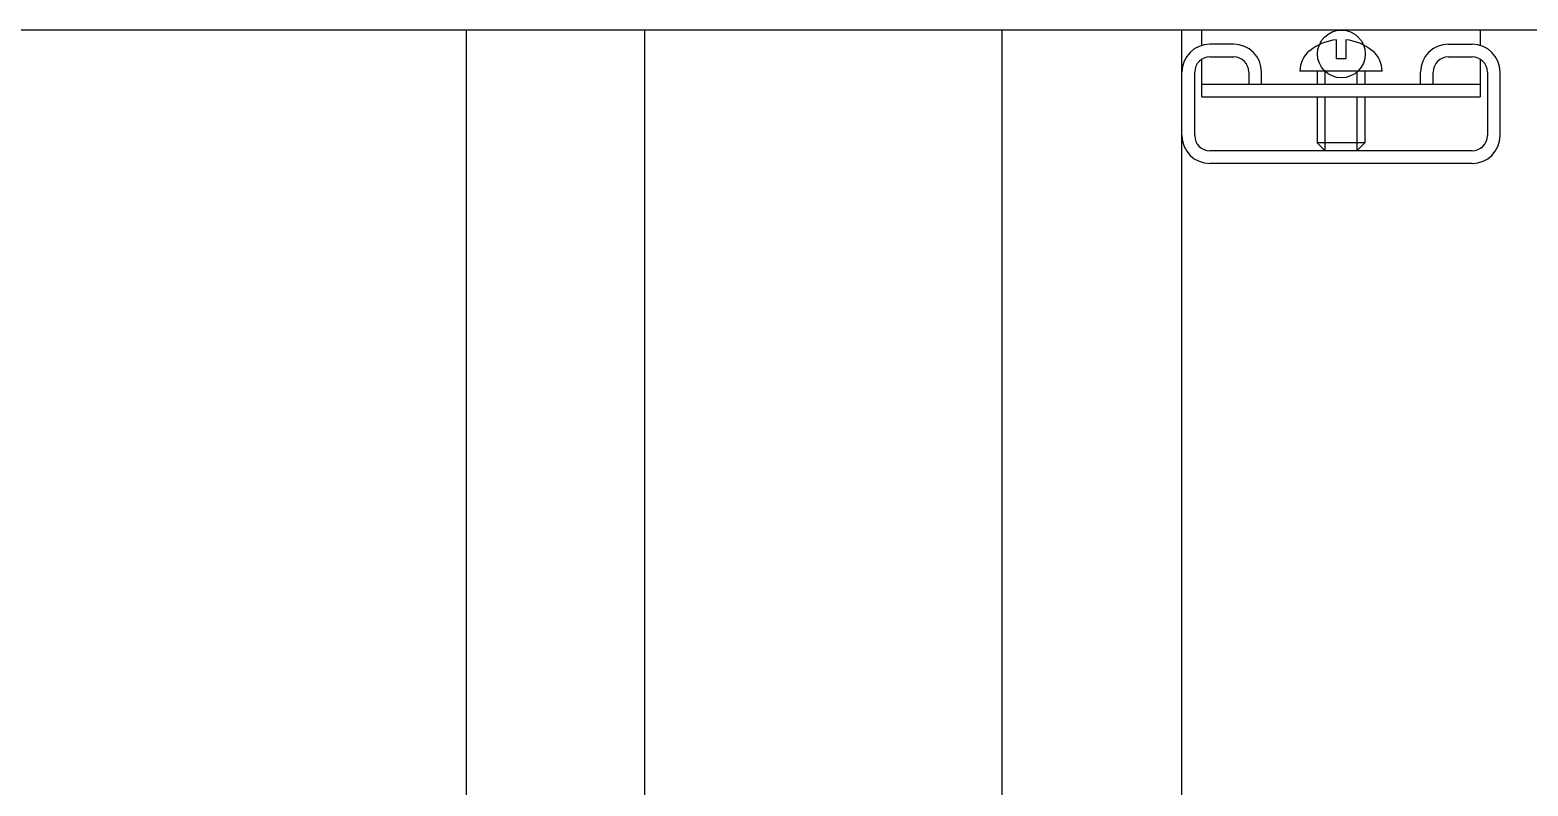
# Model space of a CAD drawing. Extents: x 443 to 1217, y -1921 to -677.
# Drawn here: x 558.48 to 578.87, y -1033.56 to -1023.27 of the extents above; entities that cross this region are included whole.
import ezdxf

# ---------------------------------------------------------------- set-up
doc = ezdxf.new("R2010")
doc.units = 0
doc.header["$MEASUREMENT"] = 0
for name, color, linetype in [('5', 7, 'CONTINUOUS'), ('6', 7, 'CONTINUOUS'), ('7', 7, 'CONTINUOUS')]:
    doc.layers.add(name, color=color, linetype=linetype)

msp = doc.modelspace()

# ---------------------------------------------------------------- linework, layer by layer
at = {"layer": '5', "linetype": 'Continuous'}
for p, q in [((564.424, -1040.417), (564.424, -1023.275)), ((571.715, -1040.414), (571.715, -1023.275)), ((574.163, -1040.417), (574.163, -1023.278))]:
    msp.add_line(p, q, dxfattribs=at)
at = {"layer": '5', "color": 7, "linetype": 'Continuous'}
msp.add_line((566.851, -1040.406), (566.851, -1023.275), dxfattribs=at)
at = {"layer": '6', "color": 3, "linetype": 'Continuous'}
for p, q in [((574.434, -1023.482), (574.434, -1023.271)), ((578.221, -1023.271), (578.221, -1023.482)), ((574.867, -1023.466), (574.542, -1023.466)), ((576.263, -1023.404), (576.263, -1023.666)), ((576.392, -1023.404), (576.392, -1023.666)), ((577.788, -1023.466), (578.113, -1023.466)), ((574.434, -1024.18), (574.434, -1023.67)), ((574.542, -1023.639), (574.867, -1023.639)), ((576.392, -1023.666), (576.263, -1023.666)), ((577.788, -1023.639), (578.113, -1023.639)), ((578.221, -1023.67), (578.221, -1024.18)), ((574.163, -1024.71), (574.163, -1023.844)), ((574.336, -1024.71), (574.336, -1023.844)), ((575.072, -1023.844), (575.072, -1024.007)), ((575.245, -1024.007), (575.245, -1023.844)), ((576.888, -1023.834), (575.767, -1023.834)), ((576.003, -1023.834), (576.003, -1024.007)), ((576.652, -1023.834), (576.652, -1024.007)), ((577.41, -1024.007), (577.41, -1023.844)), ((577.583, -1024.007), (577.583, -1023.844)), ((578.319, -1023.844), (578.319, -1024.71)), ((578.492, -1024.71), (578.492, -1023.844)), ((574.434, -1024.007), (578.221, -1024.007)), ((574.434, -1024.18), (578.221, -1024.18)), ((575.072, -1024.007), (575.245, -1024.007)), ((576.003, -1024.18), (576.003, -1024.808)), ((576.652, -1024.18), (576.652, -1024.808)), ((577.41, -1024.007), (577.585, -1024.007)), ((576.652, -1024.808), (576.003, -1024.808)), ((576.003, -1024.808), (576.111, -1024.916)), ((576.652, -1024.808), (576.544, -1024.916)), ((578.113, -1024.916), (574.542, -1024.916)), ((576.544, -1024.916), (576.111, -1024.916)), ((578.113, -1025.089), (574.542, -1025.089))]:
    msp.add_line(p, q, dxfattribs=at)
at = {"layer": '6', "linetype": 'Continuous'}
for p, q in [((576.111, -1024.007), (576.111, -1023.834)), ((576.544, -1023.834), (576.544, -1024.007)), ((576.111, -1024.916), (576.111, -1024.18)), ((576.544, -1024.18), (576.544, -1024.916))]:
    msp.add_line(p, q, dxfattribs=at)
at = {"layer": '6', "color": 3, "linetype": 'Continuous'}
msp.add_circle((576.332, -1023.598), 0.325, dxfattribs=at)
for centre, radius, start, end in [((574.542, -1023.844), 0.379, 90, 180), ((574.867, -1023.844), 0.379, 0, 90), ((576.135, -1023.838), 0.368, 129.1667, 179.3297), ((576.328, -1024.074), 0.672, 95.465, 129.1667), ((576.328, -1024.074), 0.672, 50.8333, 84.535), ((576.52, -1023.838), 0.368, 0.6703, 50.8333), ((577.788, -1023.844), 0.379, 90, 180), ((578.113, -1023.844), 0.379, 0, 90), ((574.542, -1023.844), 0.206, 90, 180), ((574.867, -1023.844), 0.206, 0, 90), ((577.788, -1023.844), 0.206, 90, 180), ((578.113, -1023.844), 0.206, 0, 90), ((574.152, -1023.877), 0.0108, 291.2048, 0), ((574.542, -1024.71), 0.379, 180, 270), ((574.542, -1024.71), 0.206, 180, 270), ((578.113, -1024.71), 0.379, 270, 0), ((578.113, -1024.71), 0.206, 270, 0)]:
    msp.add_arc(centre, radius, start, end, dxfattribs=at)
at = {"layer": '7', "color": 3, "linetype": 'Continuous'}
msp.add_line((533.085, -1023.271), (605.675, -1023.271), dxfattribs=at)

doc.saveas('drawing.dxf')
